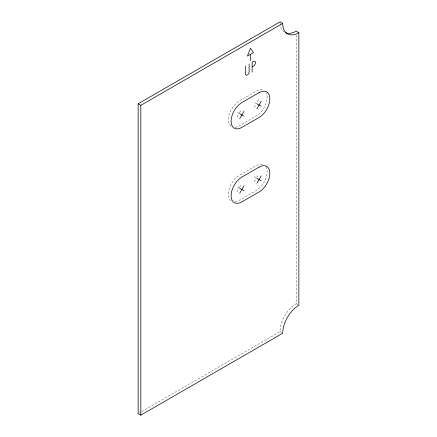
<?xml version="1.0" encoding="UTF-8"?>
<svg xmlns="http://www.w3.org/2000/svg" width="437" height="437" viewBox="0 0 437 437"><rect width="100%" height="100%" fill="white"/><g stroke="black" fill="none" stroke-linecap="round" stroke-linejoin="round"><path stroke-width="0.33" stroke-dasharray="2.19 1.64" d="M237.023 117.154L239.176 113.429L237.023 112.189M239.481 112.899L241.328 109.703M254.23 107.223L256.077 104.028M258.529 99.773L256.382 103.498L254.23 102.253M237.023 191.663L239.176 187.937L237.023 186.697M239.481 187.407L241.328 184.212M254.23 181.726L256.077 178.536M256.688 177.471L258.529 174.276M139.321 412.916L141.096 411.889M141.686 411.55L280.041 331.672A22.811 13.17 -60 0 1 296.171 303.731L296.171 35.25M254.23 176.761L256.382 178.001M296.171 303.731L297.783 304.665M280.041 331.672L281.652 332.606M284.23 31.95A22.811 13.17 -60 0 1 280.488 25.947M280.352 25.302A22.811 13.17 -60 0 1 280.09 23.265M235.057 201.785A15.208 8.778 -60 0 0 239.176 200.354L256.382 190.423A15.208 8.778 -60 0 0 266.024 166.939M231.091 200.796A15.208 8.778 -60 0 1 229.376 188.467A15.208 8.778 -60 0 1 239.176 175.521L256.382 165.585A15.208 8.778 -60 0 1 263.986 164.831M235.057 127.282A15.208 8.778 -60 0 0 239.176 125.851L256.382 115.914A15.208 8.778 -60 0 0 266.319 93.01M231.091 126.288A15.208 8.778 -60 0 1 229.376 113.964A15.208 8.778 -60 0 1 239.176 101.013L256.382 91.076A15.208 8.778 -60 0 1 263.473 90.066"/><path stroke-width="0.66" d="M239.711 118.706L244.015 111.255M256.918 108.775L261.222 101.324M239.711 193.214L244.015 185.763M256.918 183.278L261.222 175.832M138.141 103.777L280.041 21.85L282.728 23.401A22.811 13.17 -60 0 0 298.859 32.715L298.859 305.283A22.811 13.17 -60 0 0 282.728 333.223L140.829 415.15L138.141 413.599L138.141 103.777L140.829 105.328L282.728 23.401M250.254 54.456L247.418 56.089L250.467 48.239L253.515 52.571L250.467 54.33L250.467 60.656M252.335 66.845L253.444 66.206A2.933 1.693 -60 0 0 255.519 62.617A2.933 1.693 -60 0 0 253.444 61.42L253.132 61.601A1.426 0.825 -60 0 0 252.122 63.349L252.122 72.116M298.859 32.715L296.171 31.164A22.811 13.17 -60 0 1 285.328 32.589M256.918 103.809L261.222 106.289M239.711 113.74L244.015 116.226M256.918 178.312L261.222 180.798M239.711 188.249L244.015 190.729M249.134 63.906L249.134 71.805A2.633 1.519 -60 0 1 247.276 75.022A2.633 1.519 -60 0 1 245.414 73.951L245.414 66.058M140.829 105.328L140.829 415.15M259.07 92.633L241.863 102.564A15.208 8.778 -60 0 0 231.107 121.191A15.208 8.778 -60 0 0 241.863 127.402L259.07 117.466A15.208 8.778 -60 0 0 269.826 98.838A15.208 8.778 -60 0 0 259.07 92.633M259.07 167.136L241.863 177.072A15.208 8.778 -60 0 0 231.107 195.7A15.208 8.778 -60 0 0 241.863 201.905L259.07 191.974A15.208 8.778 -60 0 0 269.826 173.347A15.208 8.778 -60 0 0 259.07 167.136"/></g></svg>
